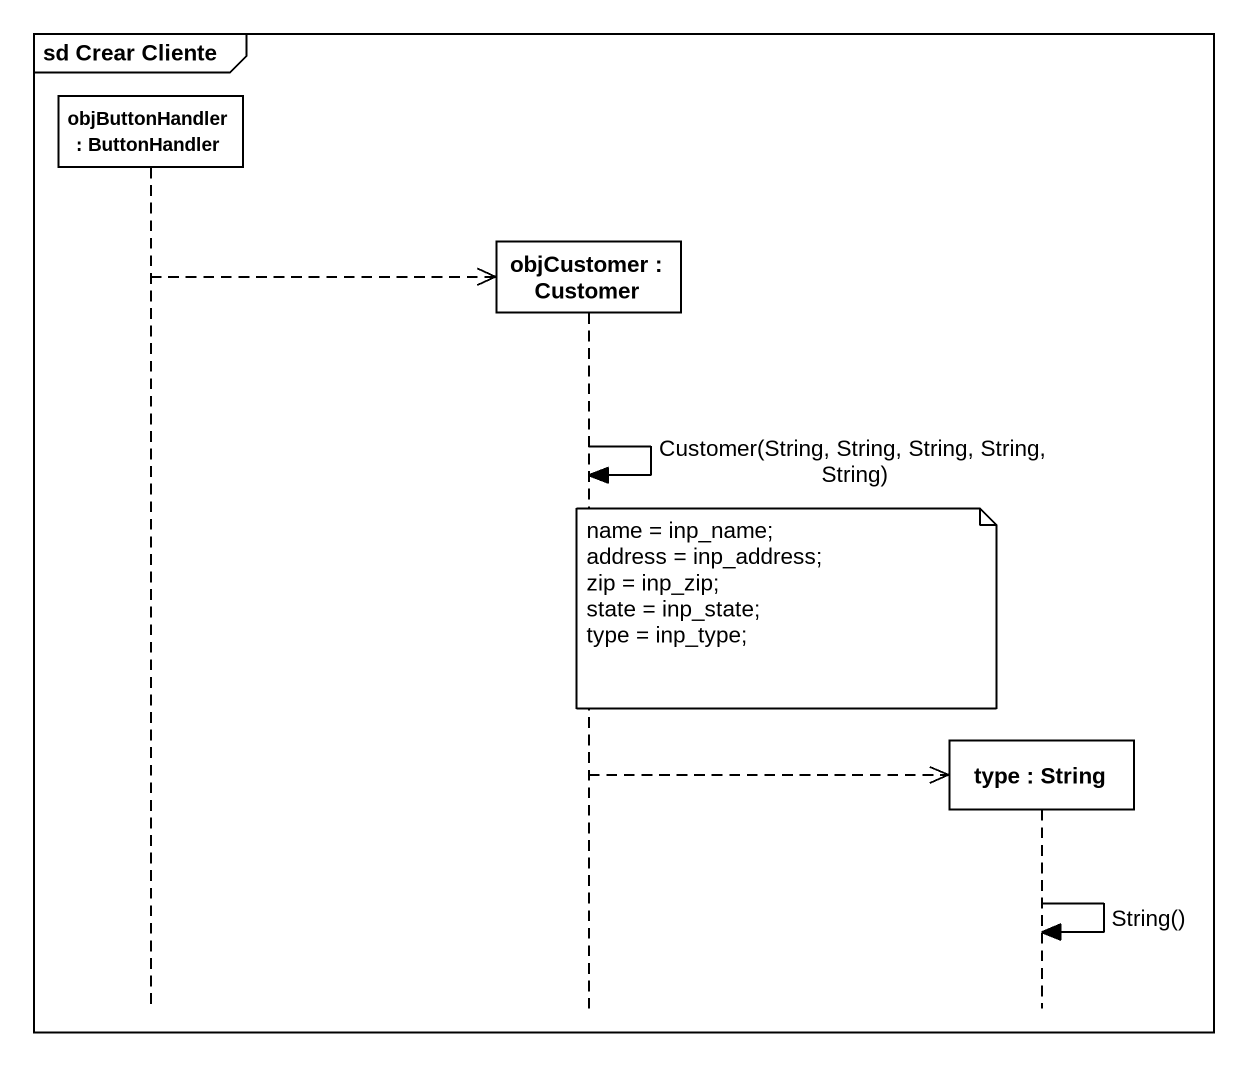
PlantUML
@startuml
mainframe sd Crear Cliente
hide footbox
participant "objButtonHandler : ButtonHandler" as objButtonHandler
participant "objCustomer : Customer" as objCustomer
participant "type : String" as type

objButtonHandler -->> objCustomer **
objCustomer -> objCustomer : Customer(String, String, String, String, String)
note over objCustomer
  name = inp_name;
  address = inp_address;
  zip = inp_zip;
  state = inp_state;
  type = inp_type;
end note
objCustomer -->> type **
type -> type : String()
@enduml
